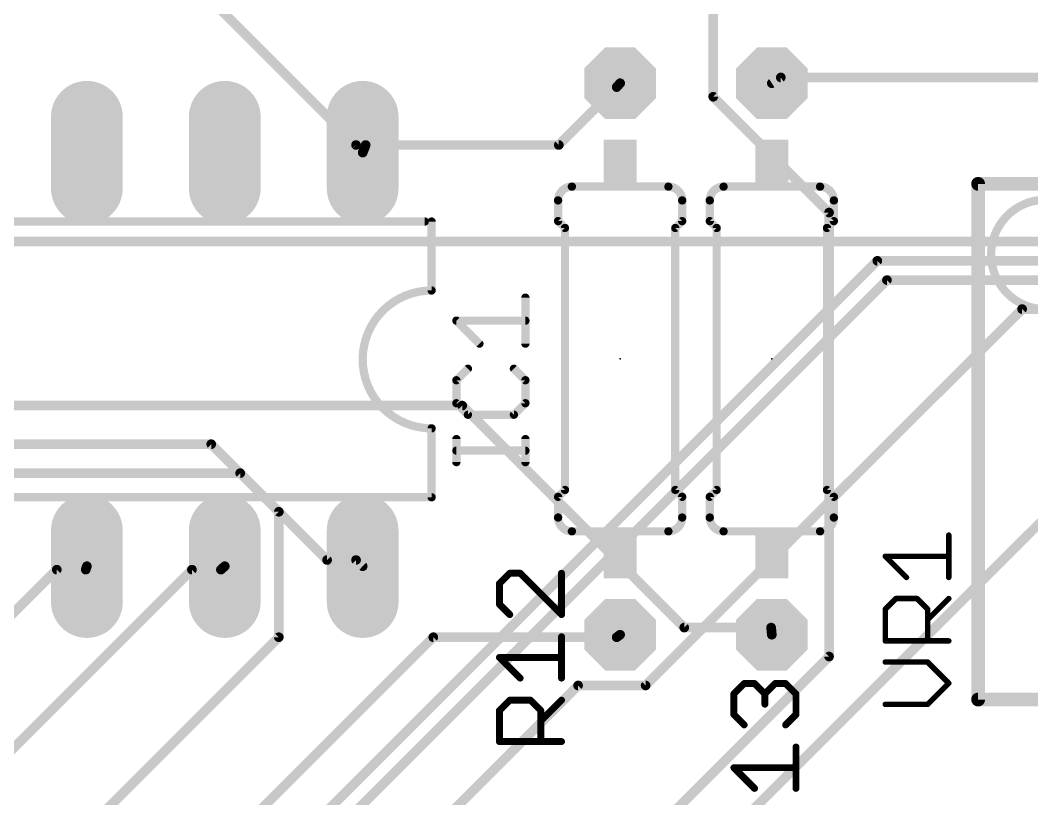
# Model space of a CAD drawing. Extents: x 0 to 100, y 0 to 50.
# Drawn here: x 50.89 to 69.52, y 14.8 to 29.15 of the extents above; entities that cross this region are included whole.
import ezdxf

# ---------------------------------------------------------------- set-up
doc = ezdxf.new("R2010")
doc.units = 0
for name, color, linetype in [('1', 14, 'CONTINUOUS'), ('16', 174, 'CONTINUOUS'), ('17', 94, 'CONTINUOUS'), ('21', 251, 'CONTINUOUS'), ('23', 178, 'CONTINUOUS'), ('25', 251, 'CONTINUOUS')]:
    doc.layers.add(name, color=color, linetype=linetype)

# ---------------------------------------------------------------- blocks, each defined once
blk = doc.blocks.new('LONGP100')
at = {"const_width": 1}
blk.add_lwpolyline([(-0.5, 0), (0.5, 0)], dxfattribs=at)
at = {"const_width": 0.5}
for points in [[(-0.5, 0.25, 1), (-0.5, -0.25)], [(0.5, -0.25, 1), (0.5, 0.25)]]:
    blk.add_lwpolyline(points, format="xyb", dxfattribs=at)
blk = doc.blocks.new('RECT')
blk.add_solid([(-0.5, -0.5), (0.5, -0.5), (-0.5, 0.5), (0.5, 0.5)])
blk = doc.blocks.new('OCTAGONP')
at = {"const_width": 0.5}
blk.add_lwpolyline([(-0.25, -0.1036), (-0.25, 0.1036), (-0.1036, 0.25), (0.1036, 0.25), (0.25, 0.1036), (0.25, -0.1036), (0.1036, -0.25), (-0.1036, -0.25), (-0.25, -0.1036), (-0.25, 0.1036)], dxfattribs=at)

msp = doc.modelspace()

# ---------------------------------------------------------------- linework, layer by layer
at = {"layer": '1', "const_width": 0.1778}
for points in [[(63.6524, 30.0482), (63.6524, 27.7368)], [(64.897, 28.0924), (64.732, 27.986)], [(76.8096, 28.0924), (64.897, 28.0924)], [(61.8744, 27.9146), (60.8076, 26.8478)], [(61.8744, 27.9146), (61.938, 27.986)], [(63.6524, 27.7368), (65.786, 25.6032)], [(57.2516, 26.8478), (57.196, 26.708)], [(60.8076, 26.8478), (57.2516, 26.8478)], [(65.786, 25.6032), (65.786, 17.4244)], [(34.671, 22.0472), (59.0296, 22.0472)], [(59.0296, 22.0472), (63.119, 17.9578)], [(37.1602, 21.336), (54.4068, 21.336)], [(54.4068, 21.336), (56.5404, 19.2024)], [(56.5404, 19.2024), (57.0738, 19.2024)], [(57.0738, 19.2024), (57.196, 19.088)], [(61.8744, 17.78), (61.938, 17.826)], [(63.119, 17.9578), (64.7192, 17.9578)], [(64.7192, 17.9578), (64.732, 17.826)], [(52.9844, 12.2682), (58.4962, 17.78)], [(58.4962, 17.78), (61.8744, 17.78)], [(65.786, 17.4244), (62.4078, 14.0462)]]:
    msp.add_lwpolyline(points, dxfattribs=at)
at = {"layer": '1', "const_width": 0.0889}
for points in [[(64.897, 28.1369, 1), (64.897, 28.048)], [(64.9211, 28.055, 1), (64.8729, 28.1298)], [(61.8412, 27.9442, 1), (61.9076, 27.885)], [(61.9058, 27.8832, 1), (61.843, 27.946)], [(61.9712, 27.9564, 1), (61.9048, 28.0156)], [(64.7079, 28.0234, 1), (64.7561, 27.9486)], [(63.6838, 27.7682, 1), (63.621, 27.7054)], [(63.608, 27.7368, 1), (63.6968, 27.7368)], [(57.2516, 26.8923, 1), (57.2516, 26.8034)], [(57.2929, 26.8314, 1), (57.2103, 26.8642)], [(60.7762, 26.8792, 1), (60.839, 26.8164)], [(60.8076, 26.8034, 1), (60.8076, 26.8923)], [(57.1547, 26.7244, 1), (57.2373, 26.6916)], [(65.8304, 25.6032, 1), (65.7416, 25.6032)], [(65.7546, 25.5718, 1), (65.8174, 25.6346)], [(59.061, 22.0786, 1), (58.9982, 22.0158)], [(59.0296, 22.0027, 1), (59.0296, 22.0917)], [(54.4382, 21.3674, 1), (54.3754, 21.3046)], [(54.4068, 21.2916, 1), (54.4068, 21.3805)], [(56.5404, 19.2469, 1), (56.5404, 19.1579)], [(56.509, 19.171, 1), (56.5718, 19.2338)], [(57.1042, 19.2348, 1), (57.0434, 19.17)], [(57.0738, 19.1579, 1), (57.0738, 19.2469)], [(57.1656, 19.0556, 1), (57.2264, 19.1204)], [(61.964, 17.79, 1), (61.912, 17.862)], [(63.119, 18.0023, 1), (63.119, 17.9134)], [(63.0876, 17.9264, 1), (63.1504, 17.9892)], [(64.7634, 17.9621, 1), (64.675, 17.9535)], [(64.7192, 17.9134, 1), (64.7192, 18.0023)], [(58.4962, 17.8245, 1), (58.4962, 17.7355)], [(58.5276, 17.7486, 1), (58.4648, 17.8114)], [(61.8484, 17.816, 1), (61.9004, 17.744)], [(61.8744, 17.7355, 1), (61.8744, 17.8245)], [(64.6878, 17.8217, 1), (64.7762, 17.8303)], [(65.7416, 17.4244, 1), (65.8304, 17.4244)], [(65.8174, 17.393, 1), (65.7546, 17.4558)]]:
    msp.add_lwpolyline(points, format="xyb", dxfattribs=at)
at = {"layer": '16', "const_width": 0.1778}
for points in [[(57.0738, 26.8478), (52.451, 31.4706)], [(57.0738, 26.8478), (57.196, 26.708)], [(69.8754, 25.0698), (45.8724, 25.0698)], [(66.675, 24.7142), (56.007, 14.0462)], [(70.0532, 24.7142), (66.675, 24.7142)], [(66.8528, 24.3586), (55.4736, 12.9794)], [(70.231, 24.3586), (66.8528, 24.3586)], [(69.342, 23.8252), (62.4078, 16.891)], [(70.9422, 23.8252), (69.342, 23.8252)], [(54.9402, 20.8026), (44.0944, 20.8026)], [(55.6514, 20.0914), (54.9402, 20.8026)], [(57.0738, 7.2898), (70.0532, 20.2692)], [(55.6514, 17.78), (55.6514, 20.0914)], [(46.228, 13.6906), (51.562, 19.0246)], [(48.3616, 13.335), (54.0512, 19.0246)], [(51.562, 19.0246), (52.0954, 19.0246)], [(52.0954, 19.0246), (52.116, 19.088)], [(54.0512, 19.0246), (54.5846, 19.0246)], [(54.5846, 19.0246), (54.656, 19.088)], [(52.2732, 14.4018), (55.6514, 17.78)], [(61.1632, 16.891), (56.5404, 12.2682)], [(62.4078, 16.891), (61.1632, 16.891)]]:
    msp.add_lwpolyline(points, dxfattribs=at)
at = {"layer": '16', "const_width": 0.0889}
for points in [[(57.1073, 26.8771, 1), (57.0403, 26.8185)], [(57.0424, 26.8164, 1), (57.1052, 26.8792)], [(57.1625, 26.6787, 1), (57.2295, 26.7373)], [(66.675, 24.7587, 1), (66.675, 24.6698)], [(66.7064, 24.6828, 1), (66.6436, 24.7456)], [(66.8528, 24.4031, 1), (66.8528, 24.3142)], [(66.8842, 24.3272, 1), (66.8214, 24.39)], [(69.342, 23.8697, 1), (69.342, 23.7808)], [(69.3734, 23.7938, 1), (69.3106, 23.8566)], [(54.9716, 20.834, 1), (54.9088, 20.7712)], [(54.9402, 20.7582, 1), (54.9402, 20.8471)], [(55.6959, 20.0914, 1), (55.607, 20.0914)], [(55.62, 20.06, 1), (55.6828, 20.1228)], [(51.562, 19.0691, 1), (51.562, 18.9801)], [(51.5934, 18.9932, 1), (51.5306, 19.056)], [(52.0531, 19.0383, 1), (52.1377, 19.0109)], [(52.1583, 19.0743, 1), (52.0737, 19.1017)], [(52.0954, 18.9801, 1), (52.0954, 19.0691)], [(54.0512, 19.0691, 1), (54.0512, 18.9801)], [(54.0826, 18.9932, 1), (54.0198, 19.056)], [(54.5551, 19.0578, 1), (54.6141, 18.9914)], [(54.5846, 18.9801, 1), (54.5846, 19.0691)], [(54.6855, 19.0548, 1), (54.6265, 19.1212)], [(55.607, 17.78, 1), (55.6959, 17.78)], [(55.6828, 17.7486, 1), (55.62, 17.8114)], [(61.1632, 16.9355, 1), (61.1632, 16.8466)], [(61.1946, 16.8596, 1), (61.1318, 16.9224)], [(62.3764, 16.9224, 1), (62.4392, 16.8596)], [(62.4078, 16.8466, 1), (62.4078, 16.9355)]]:
    msp.add_lwpolyline(points, format="xyb", dxfattribs=at)
at = {"layer": '21'}
for points, const_width in [([(61.049, 26.081, 0.4142), (60.795, 25.827)], 0.1524), ([(61.049, 26.1191, 1), (61.049, 26.0429)], 0.0762), ([(61.049, 26.0429, 1), (61.049, 26.1191)], 0.0762), ([(63.081, 25.827, 0.4142), (62.827, 26.081)], 0.1524), ([(62.827, 26.1191, 1), (62.827, 26.0429)], 0.0762), ([(62.827, 26.0429, 1), (62.827, 26.1191)], 0.0762), ([(63.843, 26.081, 0.4142), (63.589, 25.827)], 0.1524), ([(63.843, 26.1191, 1), (63.843, 26.0429)], 0.0762), ([(63.843, 26.0429, 1), (63.843, 26.1191)], 0.0762), ([(65.875, 25.827, 0.4142), (65.621, 26.081)], 0.1524), ([(65.621, 26.1191, 1), (65.621, 26.0429)], 0.0762), ([(65.621, 26.0429, 1), (65.621, 26.1191)], 0.0762), ([(68.532, 26.1955, 1), (68.532, 26.0685)], 0.127), ([(68.5955, 26.132, 1), (68.4685, 26.132)], 0.127), ([(60.8331, 25.827, 1), (60.7569, 25.827)], 0.0762), ([(63.1191, 25.827, 1), (63.0429, 25.827)], 0.0762), ([(63.6271, 25.827, 1), (63.5509, 25.827)], 0.0762), ([(65.9131, 25.827, 1), (65.8369, 25.827)], 0.0762), ([(70.782, 24.682, 4.6439), (70.332, 23.982)], 0.1524), ([(60.7569, 25.827, 1), (60.8331, 25.827)], 0.0762), ([(63.0429, 25.827, 1), (63.1191, 25.827)], 0.0762), ([(63.5509, 25.827, 1), (63.6271, 25.827)], 0.0762), ([(65.8369, 25.827, 1), (65.9131, 25.827)], 0.0762), ([(58.339, 25.3999, 1), (58.339, 25.4761)], 0.0762), ([(58.5041, 25.438, 1), (58.4279, 25.438)], 0.0762), ([(60.7569, 25.446, 1), (60.8331, 25.446)], 0.0762), ([(60.8219, 25.4729, 1), (60.7681, 25.4191)], 0.0762), ([(60.9601, 25.319, 1), (60.8839, 25.319)], 0.0762), ([(60.8951, 25.2921, 1), (60.9489, 25.3459)], 0.0762), ([(62.9921, 25.319, 1), (62.9159, 25.319)], 0.0762), ([(62.9271, 25.3459, 1), (62.9809, 25.2921)], 0.0762), ([(63.0429, 25.446, 1), (63.1191, 25.446)], 0.0762), ([(63.1079, 25.4191, 1), (63.0541, 25.4729)], 0.0762), ([(63.5509, 25.446, 1), (63.6271, 25.446)], 0.0762), ([(63.6159, 25.4729, 1), (63.5621, 25.4191)], 0.0762), ([(63.7541, 25.319, 1), (63.6779, 25.319)], 0.0762), ([(63.6891, 25.2921, 1), (63.7429, 25.3459)], 0.0762), ([(65.7861, 25.319, 1), (65.7099, 25.319)], 0.0762), ([(65.7211, 25.3459, 1), (65.7749, 25.2921)], 0.0762), ([(65.8369, 25.446, 1), (65.9131, 25.446)], 0.0762), ([(65.9019, 25.4191, 1), (65.8481, 25.4729)], 0.0762), ([(58.466, 24.168, 1), (58.466, 21.628)], 0.1524), ([(58.466, 24.1299, 1), (58.466, 24.2061)], 0.0762), ([(58.4279, 24.168, 1), (58.5041, 24.168)], 0.0762), ([(58.5041, 21.628, 1), (58.4279, 21.628)], 0.0762), ([(58.466, 21.5899, 1), (58.466, 21.6661)], 0.0762), ([(60.8839, 20.493, 1), (60.9601, 20.493)], 0.0762), ([(60.9489, 20.4661, 1), (60.8951, 20.5199)], 0.0762), ([(62.9159, 20.493, 1), (62.9921, 20.493)], 0.0762), ([(62.9809, 20.5199, 1), (62.9271, 20.4661)], 0.0762), ([(63.6779, 20.493, 1), (63.7541, 20.493)], 0.0762), ([(63.7429, 20.4661, 1), (63.6891, 20.5199)], 0.0762), ([(65.7099, 20.493, 1), (65.7861, 20.493)], 0.0762), ([(65.7749, 20.5199, 1), (65.7211, 20.4661)], 0.0762), ([(58.4279, 20.358, 1), (58.5041, 20.358)], 0.0762), ([(58.466, 20.3199, 1), (58.466, 20.3961)], 0.0762), ([(60.8331, 20.366, 1), (60.7569, 20.366)], 0.0762), ([(60.7681, 20.3929, 1), (60.8219, 20.3391)], 0.0762), ([(63.1191, 20.366, 1), (63.0429, 20.366)], 0.0762), ([(63.0541, 20.3391, 1), (63.1079, 20.3929)], 0.0762), ([(63.6271, 20.366, 1), (63.5509, 20.366)], 0.0762), ([(63.5621, 20.3929, 1), (63.6159, 20.3391)], 0.0762), ([(65.9131, 20.366, 1), (65.8369, 20.366)], 0.0762), ([(65.8481, 20.3391, 1), (65.9019, 20.3929)], 0.0762), ([(60.795, 19.985, 0.4142), (61.049, 19.731)], 0.1524), ([(60.8331, 19.985, 1), (60.7569, 19.985)], 0.0762), ([(60.7569, 19.985, 1), (60.8331, 19.985)], 0.0762), ([(62.827, 19.731, 0.4142), (63.081, 19.985)], 0.1524), ([(63.1191, 19.985, 1), (63.0429, 19.985)], 0.0762), ([(63.0429, 19.985, 1), (63.1191, 19.985)], 0.0762), ([(63.589, 19.985, 0.4142), (63.843, 19.731)], 0.1524), ([(63.6271, 19.985, 1), (63.5509, 19.985)], 0.0762), ([(63.5509, 19.985, 1), (63.6271, 19.985)], 0.0762), ([(65.621, 19.731, 0.4142), (65.875, 19.985)], 0.1524), ([(65.9131, 19.985, 1), (65.8369, 19.985)], 0.0762), ([(65.8369, 19.985, 1), (65.9131, 19.985)], 0.0762), ([(61.049, 19.7691, 1), (61.049, 19.6929)], 0.0762), ([(61.049, 19.6929, 1), (61.049, 19.7691)], 0.0762), ([(62.827, 19.7691, 1), (62.827, 19.6929)], 0.0762), ([(62.827, 19.6929, 1), (62.827, 19.7691)], 0.0762), ([(63.843, 19.7691, 1), (63.843, 19.6929)], 0.0762), ([(63.843, 19.6929, 1), (63.843, 19.7691)], 0.0762), ([(65.621, 19.7691, 1), (65.621, 19.6929)], 0.0762), ([(65.621, 19.6929, 1), (65.621, 19.7691)], 0.0762), ([(68.532, 16.6955, 1), (68.532, 16.5685)], 0.127), ([(68.4685, 16.632, 1), (68.5955, 16.632)], 0.127)]:
    msp.add_lwpolyline(points, format="xyb", dxfattribs=dict(at, const_width=const_width))
for points, const_width in [([(62.827, 26.081), (61.049, 26.081)], 0.1524), ([(65.621, 26.081), (63.843, 26.081)], 0.1524), ([(73.232, 26.132), (68.532, 26.132)], 0.254), ([(68.532, 26.132), (68.532, 16.632)], 0.254), ([(60.795, 25.827), (60.795, 25.446)], 0.1524), ([(63.081, 25.827), (63.081, 25.446)], 0.1524), ([(63.589, 25.827), (63.589, 25.446)], 0.1524), ([(65.875, 25.827), (65.875, 25.446)], 0.1524), ([(58.339, 25.438), (22.906, 25.438)], 0.1524), ([(58.466, 24.168), (58.466, 25.438)], 0.1524), ([(60.922, 25.319), (60.795, 25.446)], 0.1524), ([(60.922, 25.319), (60.922, 20.493)], 0.1524), ([(62.954, 25.319), (63.081, 25.446)], 0.1524), ([(62.954, 25.319), (62.954, 20.493)], 0.1524), ([(63.716, 25.319), (63.589, 25.446)], 0.1524), ([(63.716, 25.319), (63.716, 20.493)], 0.1524), ([(65.748, 25.319), (65.875, 25.446)], 0.1524), ([(65.748, 25.319), (65.748, 20.493)], 0.1524), ([(58.466, 20.358), (58.466, 21.628)], 0.1524), ([(60.922, 20.493), (60.795, 20.366)], 0.1524), ([(62.954, 20.493), (63.081, 20.366)], 0.1524), ([(63.716, 20.493), (63.589, 20.366)], 0.1524), ([(65.748, 20.493), (65.875, 20.366)], 0.1524), ([(58.466, 20.358), (22.906, 20.358)], 0.1524), ([(60.795, 19.985), (60.795, 20.366)], 0.1524), ([(63.081, 19.985), (63.081, 20.366)], 0.1524), ([(63.589, 19.985), (63.589, 20.366)], 0.1524), ([(65.875, 19.985), (65.875, 20.366)], 0.1524), ([(62.827, 19.731), (61.049, 19.731)], 0.1524), ([(65.621, 19.731), (63.843, 19.731)], 0.1524), ([(68.532, 16.632), (73.232, 16.632)], 0.254)]:
    msp.add_lwpolyline(points, dxfattribs=dict(at, const_width=const_width))
at = {"layer": '23'}
for p in [(61.938, 22.906), (64.732, 22.906)]:
    msp.add_point(p, dxfattribs=at)
at = {"layer": '25'}
for points, const_width in [([(60.1932, 23.1885), (60.1932, 24.0359)], 0.1524), ([(59.3458, 23.1885), (58.9221, 23.6122)], 0.1524), ([(58.9221, 23.6122), (60.1932, 23.6122)], 0.1524), ([(59.134, 22.7261), (58.9221, 22.5143)], 0.1524), ([(60.1932, 22.5143), (59.9814, 22.7261)], 0.1524), ([(58.9221, 22.5143), (58.9221, 22.0906)], 0.1524), ([(60.1932, 22.0906), (60.1932, 22.5143)], 0.1524), ([(58.9221, 22.0906), (59.134, 21.8787)], 0.1524), ([(59.9814, 21.8787), (60.1932, 22.0906)], 0.1524), ([(59.134, 21.8787), (59.9814, 21.8787)], 0.1524), ([(58.9221, 21.0056), (58.9221, 21.4293)], 0.1524), ([(60.1932, 21.0056), (60.1932, 21.4293)], 0.1524), ([(60.1932, 21.2174), (58.9221, 21.2174)], 0.1524), ([(67.9912, 18.8816), (67.9912, 19.6612)], 0.1016), ([(67.2116, 18.8816), (66.8218, 19.2714)], 0.1016), ([(66.8218, 19.2714), (67.9912, 19.2714)], 0.1016), ([(59.9052, 18.9589), (59.7145, 18.7683)], 0.127), ([(60.0959, 18.9589), (59.9052, 18.9589)], 0.127), ([(60.8585, 18.1963), (60.0959, 18.9589)], 0.127), ([(60.8585, 18.9589), (60.8585, 18.1963)], 0.127), ([(59.7145, 18.7683), (59.7145, 18.387)], 0.127), ([(59.7145, 18.387), (59.9052, 18.1963)], 0.127), ([(66.8218, 18.2969), (67.0167, 18.4918)], 0.1016), ([(67.0167, 18.4918), (67.4065, 18.4918)], 0.1016), ([(67.4065, 18.4918), (67.6014, 18.2969)], 0.1016), ([(67.6014, 18.102), (67.9912, 18.4918)], 0.1016), ([(66.8218, 17.7122), (66.8218, 18.2969)], 0.1016), ([(67.6014, 18.2969), (67.6014, 17.7122)], 0.1016), ([(60.8585, 17.0269), (60.8585, 17.7895)], 0.127), ([(67.9912, 17.7122), (66.8218, 17.7122)], 0.1016), ([(60.0959, 17.0269), (59.7145, 17.4082)], 0.127), ([(59.7145, 17.4082), (60.8585, 17.4082)], 0.127), ([(67.6014, 17.3224), (66.8218, 17.3224)], 0.1016), ([(67.9912, 16.9326), (67.6014, 17.3224)], 0.1016), ([(64.0325, 16.7363), (64.2232, 16.9269)], 0.127), ([(64.2232, 16.9269), (64.4138, 16.9269)], 0.127), ([(64.4138, 16.9269), (64.6045, 16.7363)], 0.127), ([(64.6045, 16.7363), (64.7952, 16.9269)], 0.127), ([(64.7952, 16.9269), (64.9858, 16.9269)], 0.127), ([(64.9858, 16.9269), (65.1765, 16.7363)], 0.127), ([(67.6014, 16.5428), (67.9912, 16.9326)], 0.1016), ([(64.0325, 16.355), (64.0325, 16.7363)], 0.127), ([(64.6045, 16.7363), (64.6045, 16.5456)], 0.127), ([(65.1765, 16.7363), (65.1765, 16.355)], 0.127), ([(59.7145, 16.4295), (59.9052, 16.6202)], 0.127), ([(59.9052, 16.6202), (60.2865, 16.6202)], 0.127), ([(60.2865, 16.6202), (60.4772, 16.4295)], 0.127), ([(60.4772, 16.2388), (60.8585, 16.6202)], 0.127), ([(66.8218, 16.5428), (67.6014, 16.5428)], 0.1016), ([(59.7145, 15.8575), (59.7145, 16.4295)], 0.127), ([(60.4772, 16.4295), (60.4772, 15.8575)], 0.127), ([(64.2232, 16.1643), (64.0325, 16.355)], 0.127), ([(65.1765, 16.355), (64.9858, 16.1643)], 0.127), ([(60.8585, 15.8575), (59.7145, 15.8575)], 0.127), ([(65.1765, 14.9949), (65.1765, 15.7575)], 0.127), ([(64.4138, 14.9949), (64.0325, 15.3762)], 0.127), ([(64.0325, 15.3762), (65.1765, 15.3762)], 0.127)]:
    msp.add_lwpolyline(points, dxfattribs=dict(at, const_width=const_width))
for points, const_width in [([(60.2313, 24.0359, 1), (60.1551, 24.0359)], 0.0762), ([(58.9491, 23.6391, 1), (58.8952, 23.5852)], 0.0762), ([(58.9221, 23.6503, 1), (58.9221, 23.5741)], 0.0762), ([(60.1932, 23.5741, 1), (60.1932, 23.6503)], 0.0762), ([(59.3189, 23.1615, 1), (59.3728, 23.2154)], 0.0762), ([(60.1551, 23.1885, 1), (60.2313, 23.1885)], 0.0762), ([(59.1609, 22.6992, 1), (59.107, 22.7531)], 0.0762), ([(60.0083, 22.7531, 1), (59.9544, 22.6992)], 0.0762), ([(58.9602, 22.5143, 1), (58.884, 22.5143)], 0.0762), ([(58.8952, 22.5412, 1), (58.9491, 22.4873)], 0.0762), ([(60.2313, 22.5143, 1), (60.1551, 22.5143)], 0.0762), ([(60.1663, 22.4873, 1), (60.2201, 22.5412)], 0.0762), ([(58.9491, 22.1175, 1), (58.8952, 22.0636)], 0.0762), ([(58.884, 22.0906, 1), (58.9602, 22.0906)], 0.0762), ([(60.1551, 22.0906, 1), (60.2313, 22.0906)], 0.0762), ([(60.2201, 22.0636, 1), (60.1663, 22.1175)], 0.0762), ([(59.134, 21.9168, 1), (59.134, 21.8406)], 0.0762), ([(59.107, 21.8518, 1), (59.1609, 21.9057)], 0.0762), ([(59.9544, 21.9057, 1), (60.0083, 21.8518)], 0.0762), ([(59.9814, 21.8406, 1), (59.9814, 21.9168)], 0.0762), ([(58.9602, 21.4293, 1), (58.884, 21.4293)], 0.0762), ([(60.2313, 21.4293, 1), (60.1551, 21.4293)], 0.0762), ([(58.9221, 21.2555, 1), (58.9221, 21.1793)], 0.0762), ([(60.1932, 21.1793, 1), (60.1932, 21.2555)], 0.0762), ([(58.884, 21.0056, 1), (58.9602, 21.0056)], 0.0762), ([(60.1551, 21.0056, 1), (60.2313, 21.0056)], 0.0762), ([(68.0166, 19.6612, 1), (67.9658, 19.6612)], 0.0508), ([(66.8398, 19.2894, 1), (66.8038, 19.2534)], 0.0508), ([(66.8218, 19.2968, 1), (66.8218, 19.246)], 0.0508), ([(67.9912, 19.246, 1), (67.9912, 19.2968)], 0.0508), ([(59.9052, 18.9907, 1), (59.9052, 18.9272)], 0.0635), ([(59.9276, 18.9365, 1), (59.8827, 18.9814)], 0.0635), ([(60.1183, 18.9814, 1), (60.0734, 18.9365)], 0.0635), ([(60.0959, 18.9272, 1), (60.0959, 18.9907)], 0.0635), ([(60.8903, 18.9589, 1), (60.8267, 18.9589)], 0.0635), ([(59.7463, 18.7683, 1), (59.6828, 18.7683)], 0.0635), ([(59.6921, 18.7907, 1), (59.737, 18.7458)], 0.0635), ([(67.1936, 18.8636, 1), (67.2296, 18.8996)], 0.0508), ([(67.9658, 18.8816, 1), (68.0166, 18.8816)], 0.0508), ([(59.737, 18.4094, 1), (59.6921, 18.3645)], 0.0635), ([(67.0167, 18.5172, 1), (67.0167, 18.4664)], 0.0508), ([(67.0347, 18.4738, 1), (66.9987, 18.5098)], 0.0508), ([(67.4245, 18.5098, 1), (67.3885, 18.4738)], 0.0508), ([(67.4065, 18.4664, 1), (67.4065, 18.5172)], 0.0508), ([(68.0092, 18.4738, 1), (67.9732, 18.5098)], 0.0508), ([(59.6828, 18.387, 1), (59.7463, 18.387)], 0.0635), ([(66.8038, 18.3149, 1), (66.8398, 18.2789)], 0.0508), ([(66.8472, 18.2969, 1), (66.7964, 18.2969)], 0.0508), ([(67.6268, 18.2969, 1), (67.576, 18.2969)], 0.0508), ([(67.5834, 18.2789, 1), (67.6194, 18.3149)], 0.0508), ([(59.8827, 18.1738, 1), (59.9276, 18.2187)], 0.0635), ([(60.8267, 18.1963, 1), (60.8903, 18.1963)], 0.0635), ([(60.836, 18.1738, 1), (60.881, 18.2187)], 0.0635), ([(67.5834, 18.12, 1), (67.6194, 18.084)], 0.0508), ([(60.8903, 17.7895, 1), (60.8267, 17.7895)], 0.0635), ([(66.8218, 17.7376, 1), (66.8218, 17.6868)], 0.0508), ([(66.7964, 17.7122, 1), (66.8472, 17.7122)], 0.0508), ([(67.576, 17.7122, 1), (67.6268, 17.7122)], 0.0508), ([(67.9912, 17.6868, 1), (67.9912, 17.7376)], 0.0508), ([(59.7145, 17.44, 1), (59.7145, 17.3765)], 0.0635), ([(59.737, 17.4307, 1), (59.6921, 17.3858)], 0.0635), ([(60.8585, 17.3765, 1), (60.8585, 17.44)], 0.0635), ([(66.8218, 17.3478, 1), (66.8218, 17.297)], 0.0508), ([(67.6194, 17.3404, 1), (67.5834, 17.3044)], 0.0508), ([(67.6014, 17.297, 1), (67.6014, 17.3478)], 0.0508), ([(60.0734, 17.0044, 1), (60.1183, 17.0493)], 0.0635), ([(60.8267, 17.0269, 1), (60.8903, 17.0269)], 0.0635), ([(64.2232, 16.9587, 1), (64.2232, 16.8952)], 0.0635), ([(64.2456, 16.9045, 1), (64.2007, 16.9494)], 0.0635), ([(64.4363, 16.9494, 1), (64.3914, 16.9045)], 0.0635), ([(64.4138, 16.8952, 1), (64.4138, 16.9587)], 0.0635), ([(64.7952, 16.9587, 1), (64.7952, 16.8952)], 0.0635), ([(64.8176, 16.9045, 1), (64.7727, 16.9494)], 0.0635), ([(65.0083, 16.9494, 1), (64.9634, 16.9045)], 0.0635), ([(64.9858, 16.8952, 1), (64.9858, 16.9587)], 0.0635), ([(68.0092, 16.9146, 1), (67.9732, 16.9506)], 0.0508), ([(67.9732, 16.9146, 1), (68.0092, 16.9506)], 0.0508), ([(64.0643, 16.7363, 1), (64.0008, 16.7363)], 0.0635), ([(64.0101, 16.7587, 1), (64.055, 16.7138)], 0.0635), ([(64.6363, 16.7363, 1), (64.5728, 16.7363)], 0.0635), ([(64.5821, 16.7587, 1), (64.627, 16.7138)], 0.0635), ([(64.5821, 16.7138, 1), (64.627, 16.7587)], 0.0635), ([(65.2083, 16.7363, 1), (65.1448, 16.7363)], 0.0635), ([(65.154, 16.7138, 1), (65.199, 16.7587)], 0.0635), ([(59.9052, 16.6519, 1), (59.9052, 16.5884)], 0.0635), ([(59.9276, 16.5977, 1), (59.8827, 16.6426)], 0.0635), ([(60.309, 16.6426, 1), (60.2641, 16.5977)], 0.0635), ([(60.2865, 16.5884, 1), (60.2865, 16.6519)], 0.0635), ([(60.881, 16.5977, 1), (60.836, 16.6426)], 0.0635), ([(66.8218, 16.5682, 1), (66.8218, 16.5174)], 0.0508), ([(67.5834, 16.5608, 1), (67.6194, 16.5248)], 0.0508), ([(67.6014, 16.5174, 1), (67.6014, 16.5682)], 0.0508), ([(59.7463, 16.4295, 1), (59.6828, 16.4295)], 0.0635), ([(59.6921, 16.4519, 1), (59.737, 16.407)], 0.0635), ([(60.5089, 16.4295, 1), (60.4454, 16.4295)], 0.0635), ([(60.4547, 16.407, 1), (60.4996, 16.4519)], 0.0635), ([(64.055, 16.3774, 1), (64.0101, 16.3325)], 0.0635), ([(64.5728, 16.5456, 1), (64.6363, 16.5456)], 0.0635), ([(65.199, 16.3325, 1), (65.154, 16.3774)], 0.0635), ([(60.4547, 16.2613, 1), (60.4996, 16.2164)], 0.0635), ([(64.0008, 16.355, 1), (64.0643, 16.355)], 0.0635), ([(64.2007, 16.1418, 1), (64.2456, 16.1867)], 0.0635), ([(64.9634, 16.1867, 1), (65.0083, 16.1418)], 0.0635), ([(65.1448, 16.355, 1), (65.2083, 16.355)], 0.0635), ([(59.7145, 15.8893, 1), (59.7145, 15.8257)], 0.0635), ([(59.6828, 15.8575, 1), (59.7463, 15.8575)], 0.0635), ([(60.4454, 15.8575, 1), (60.5089, 15.8575)], 0.0635), ([(60.8585, 15.8257, 1), (60.8585, 15.8893)], 0.0635), ([(65.2083, 15.7575, 1), (65.1448, 15.7575)], 0.0635), ([(64.0325, 15.408, 1), (64.0325, 15.3445)], 0.0635), ([(64.055, 15.3987, 1), (64.0101, 15.3538)], 0.0635), ([(65.1765, 15.3445, 1), (65.1765, 15.408)], 0.0635), ([(64.3914, 14.9724, 1), (64.4363, 15.0173)], 0.0635), ([(65.1448, 14.9949, 1), (65.2083, 14.9949)], 0.0635)]:
    msp.add_lwpolyline(points, format="xyb", dxfattribs=dict(at, const_width=const_width))

# ---------------------------------------------------------------- block references
at = {"layer": '17', "xscale": 1.3208, "yscale": 1.3208}
for name, p, rotation in [('OCTAGONP', (61.938, 27.986), 90), ('OCTAGONP', (61.938, 27.986), 90), ('OCTAGONP', (64.732, 27.986), 90), ('OCTAGONP', (64.732, 27.986), 90), ('LONGP100', (52.116, 26.708), 270), ('LONGP100', (52.116, 26.708), 270), ('LONGP100', (54.656, 26.708), 270), ('LONGP100', (54.656, 26.708), 270), ('LONGP100', (57.196, 26.708), 270), ('LONGP100', (57.196, 26.708), 270), ('LONGP100', (52.116, 19.088), 270), ('LONGP100', (52.116, 19.088), 270), ('LONGP100', (54.656, 19.088), 270), ('LONGP100', (54.656, 19.088), 270), ('LONGP100', (57.196, 19.088), 270), ('LONGP100', (57.196, 19.088), 270), ('OCTAGONP', (61.938, 17.826), 90), ('OCTAGONP', (61.938, 17.826), 90), ('OCTAGONP', (64.732, 17.826), 90), ('OCTAGONP', (64.732, 17.826), 90)]:
    msp.add_blockref(name, p, dxfattribs=dict(at, rotation=rotation))
at = {"layer": '21', "xscale": 0.8636, "yscale": 0.6096, "rotation": 90}
for p in [(61.938, 26.5128), (64.732, 26.5128), (61.938, 19.2992), (64.732, 19.2992)]:
    msp.add_blockref('RECT', p, dxfattribs=at)

doc.saveas('drawing.dxf')
